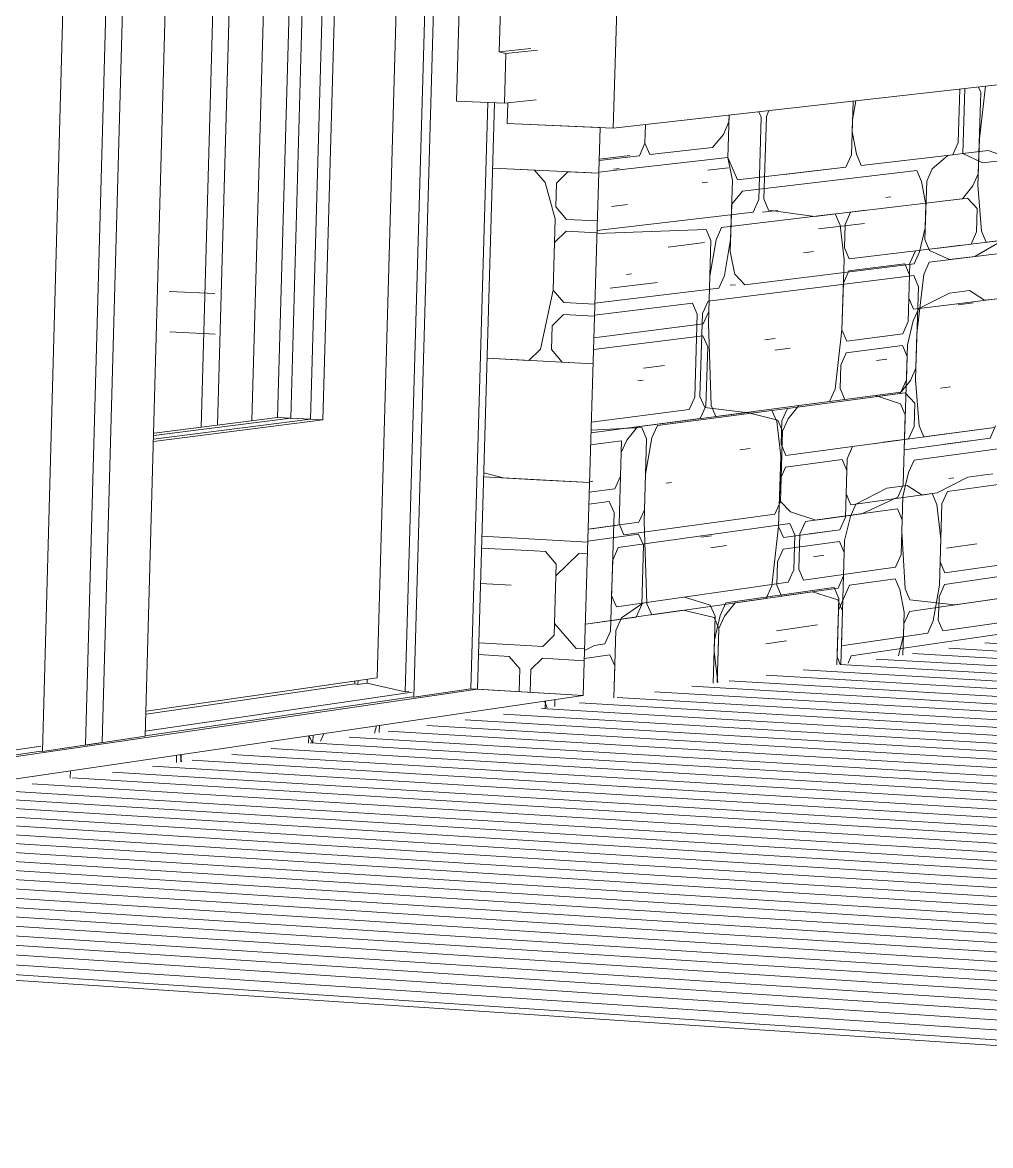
# Model space of a CAD drawing. Header units: inches. Extents: x 205 to 211, y -138 to -29.
# Drawn here: x 207.40942 to 207.45137, y -137.67286 to -137.62421 of the extents above; entities that cross this region are included whole.
import ezdxf

# ---------------------------------------------------------------- set-up
doc = ezdxf.new("R2010")
doc.units = ezdxf.units.IN
doc.header["$MEASUREMENT"] = 0
for name, color, linetype, lineweight in [('A-DOOR', 31, 'Continuous', 13), ('A-DOOR-FRAM', 31, 'Continuous', 9), ('A-DOOR-GLAZ', 31, 'Continuous', 9), ('A-FLOR', 192, 'Continuous', 13), ('A-FLOR-PATT', 8, 'Continuous', 13), ('A-GLAZ', 151, 'Continuous', 13), ('A-PART', 2, 'Continuous', 9), ('A-WALL-PATT', 111, 'Continuous', 13), ('I-WALL', 2, 'Continuous', 13), ('L-SITE-WALL', 31, 'Continuous', 13), ('Q-CASE', 31, 'Continuous', 9)]:
    doc.layers.add(name, color=color, linetype=linetype, lineweight=lineweight)

# ---------------------------------------------------------------- blocks, each defined once
blk = doc.blocks.new('FP_50-Looking SouthWest')
at = {"layer": 'A-FLOR-PATT', "lineweight": 9}
for p, q in [((-71.750052, -137.651092), (-71.737065, -137.65183)), ((-71.75318, -137.651554), (-71.737113, -137.652474)), ((-71.751613, -137.651323), (-71.737089, -137.652151)), ((-71.756338, -137.652021), (-71.679748, -137.65643)), ((-71.754755, -137.651787), (-71.679649, -137.656097)), ((-71.759524, -137.652493), (-71.679949, -137.657103)), ((-71.757927, -137.652257), (-71.679848, -137.656766)), ((-71.76274, -137.652969), (-71.680152, -137.657784)), ((-71.761128, -137.65273), (-71.68005, -137.657443)), ((-71.765986, -137.653449), (-71.680358, -137.658475)), ((-71.764359, -137.653208), (-71.680255, -137.658128)), ((-71.769263, -137.653933), (-71.680566, -137.659174)), ((-71.767621, -137.65369), (-71.680462, -137.658823)), ((-71.77257, -137.654423), (-71.680778, -137.659882)), ((-71.770913, -137.654177), (-71.680672, -137.659526)), ((-71.77591, -137.654917), (-71.680992, -137.660599)), ((-71.774236, -137.654669), (-71.680884, -137.660239)), ((-71.77928, -137.655415), (-71.681209, -137.661326)), ((-71.777591, -137.655165), (-71.6811, -137.660961)), ((-71.782684, -137.655919), (-71.681428, -137.662062)), ((-71.780978, -137.655666), (-71.681318, -137.661693)), ((-71.786119, -137.656427), (-71.681651, -137.662809)), ((-71.784397, -137.656172), (-71.681539, -137.662434)), ((-71.789589, -137.65694), (-71.681877, -137.663565)), ((-71.78785, -137.656683), (-71.681763, -137.663186)), ((-71.793092, -137.657458), (-71.682105, -137.664332)), ((-71.791336, -137.657198), (-71.681991, -137.663947)), ((-71.794856, -137.657719), (-71.682221, -137.664719)), ((-71.79841, -137.658245), (-71.682454, -137.665501)), ((-71.796629, -137.657981), (-71.682337, -137.665109)), ((-71.802, -137.658776), (-71.682691, -137.666294)), ((-71.8002, -137.65851), (-71.682572, -137.665896)), ((-71.805624, -137.659312), (-71.682931, -137.667099)), ((-71.803808, -137.659043), (-71.68281, -137.666695)), ((-71.809285, -137.659854), (-71.683174, -137.667914)), ((-71.80745, -137.659582), (-71.683052, -137.667505)), ((-71.81113, -137.660126), (-71.683297, -137.668326)), ((-71.814845, -137.660676), (-71.683545, -137.669159)), ((-71.812983, -137.6604), (-71.683421, -137.668741)), ((-71.818599, -137.661231), (-71.683797, -137.670003)), ((-71.816717, -137.660953), (-71.683671, -137.669579)), ((-71.82239, -137.661792), (-71.684053, -137.67086)), ((-71.82049, -137.661511), (-71.683925, -137.67043)), ((-71.8243, -137.662075), (-71.684182, -137.671293)), ((-71.82815, -137.662644), (-71.684443, -137.672168)), ((-71.82622, -137.662359), (-71.684312, -137.671729)), ((-71.830391, -137.662911), (-71.684575, -137.67261))]:
    blk.add_line(p, q, dxfattribs=at)
blk = doc.blocks.new('FP_56-Looking SouthWest')
at = {"layer": 'A-WALL-PATT', "lineweight": 9}
for p, q in [((-71.751207, -137.629412), (-71.751135, -137.6271)), ((-71.750916, -137.627075), (-71.751003, -137.629891)), ((-71.755762, -137.627621), (-71.755833, -137.629948)), ((-71.755645, -137.627607), (-71.755787, -137.628424)), ((-71.761128, -137.628224), (-71.761183, -137.630058)), ((-71.761128, -137.628224), (-71.761137, -137.628521)), ((-71.764752, -137.628632), (-71.764776, -137.629445)), ((-71.761378, -137.629059), (-71.761137, -137.628521)), ((-71.755787, -137.628424), (-71.755802, -137.628932)), ((-71.761378, -137.629059), (-71.761844, -137.629623)), ((-71.755802, -137.628932), (-71.755612, -137.629922)), ((-71.764776, -137.629445), (-71.765019, -137.629986)), ((-71.764776, -137.629445), (-71.764564, -137.629934)), ((-71.761844, -137.629623), (-71.764564, -137.629934)), ((-71.751441, -137.629942), (-71.751207, -137.629412)), ((-71.766781, -137.630703), (-71.761183, -137.630058)), ((-71.765019, -137.629986), (-71.766766, -137.630186)), ((-71.761183, -137.630058), (-71.760764, -137.63103)), ((-71.761183, -137.630058), (-71.760989, -137.631056)), ((-71.755833, -137.629948), (-71.756071, -137.630482)), ((-71.755612, -137.629922), (-71.755406, -137.630405)), ((-71.755406, -137.630405), (-71.751441, -137.629942)), ((-71.75166, -137.629968), (-71.752334, -137.63055)), ((-71.751003, -137.629891), (-71.75166, -137.629968)), ((-71.75166, -137.629968), (-71.751441, -137.629942)), ((-71.751003, -137.629891), (-71.749912, -137.629764)), ((-71.750145, -137.630293), (-71.751003, -137.629891)), ((-71.749274, -137.630191), (-71.750145, -137.630293)), ((-71.749912, -137.629764), (-71.748839, -137.63014)), ((-71.760764, -137.63103), (-71.756071, -137.630482)), ((-71.760554, -137.631515), (-71.752993, -137.630627)), ((-71.756071, -137.630482), (-71.758745, -137.630794)), ((-71.752993, -137.630627), (-71.752789, -137.631107)), ((-71.752569, -137.631081), (-71.752334, -137.63055)), ((-71.760989, -137.631056), (-71.761066, -137.633614)), ((-71.752789, -137.631107), (-71.7526, -137.632092)), ((-71.752569, -137.631081), (-71.752647, -137.633609)), ((-71.760554, -137.631515), (-71.761019, -137.632079)), ((-71.766221, -137.63218), (-71.765536, -137.6321)), ((-71.761019, -137.632079), (-71.761081, -137.634126)), ((-71.754346, -137.631796), (-71.754126, -137.63177)), ((-71.7526, -137.632092), (-71.752631, -137.633103)), ((-71.759687, -137.632431), (-71.759015, -137.632351)), ((-71.75726, -137.633157), (-71.755262, -137.632916)), ((-71.752631, -137.633103), (-71.752882, -137.634141)), ((-71.761066, -137.633614), (-71.761337, -137.635177)), ((-71.752647, -137.633609), (-71.752443, -137.634087)), ((-71.763778, -137.633941), (-71.762193, -137.63375)), ((-71.752443, -137.634087), (-71.751582, -137.634484)), ((-71.750489, -137.634349), (-71.749384, -137.633712)), ((-71.761081, -137.634126), (-71.760887, -137.635122)), ((-71.752882, -137.634141), (-71.753118, -137.634673)), ((-71.752694, -137.635124), (-71.752459, -137.634592)), ((-71.7494, -137.634215), (-71.752459, -137.634592)), ((-71.751582, -137.634484), (-71.750489, -137.634349)), ((-71.760453, -137.635577), (-71.753118, -137.634673)), ((-71.762044, -137.636284), (-71.753133, -137.635179)), ((-71.761337, -137.635177), (-71.761578, -137.635716)), ((-71.760887, -137.635121), (-71.760453, -137.635577)), ((-71.753133, -137.635179), (-71.752929, -137.635657)), ((-71.752694, -137.635124), (-71.752991, -137.637678)), ((-71.766949, -137.636378), (-71.761578, -137.635716)), ((-71.752929, -137.635657), (-71.753038, -137.639193)), ((-71.766964, -137.636894), (-71.762722, -137.636368)), ((-71.762722, -137.636368), (-71.762511, -137.636852)), ((-71.762044, -137.636284), (-71.762285, -137.636824)), ((-71.751207, -137.636446), (-71.750552, -137.636363)), ((-71.762511, -137.636852), (-71.762619, -137.640437)), ((-71.762285, -137.636824), (-71.762393, -137.640408)), ((-71.752991, -137.637678), (-71.753054, -137.639698)), ((-71.764839, -137.63919), (-71.763931, -137.639074)), ((-71.753038, -137.639193), (-71.753274, -137.639726)), ((-71.765082, -137.639733), (-71.764855, -137.639704)), ((-71.753729, -137.640289), (-71.753274, -137.639726)), ((-71.753054, -137.639698), (-71.752897, -137.641687)), ((-71.762619, -137.640437), (-71.76286, -137.640978)), ((-71.762393, -137.640408), (-71.762182, -137.64089)), ((-71.758607, -137.64093), (-71.753509, -137.64026)), ((-71.754611, -137.640405), (-71.753729, -137.640289)), ((-71.753509, -137.64026), (-71.753085, -137.640707)), ((-71.751973, -137.640058), (-71.751535, -137.640001)), ((-71.762182, -137.64089), (-71.760173, -137.641136)), ((-71.760173, -137.641136), (-71.757937, -137.640842)), ((-71.753085, -137.640707), (-71.753116, -137.641717)), ((-71.767101, -137.641532), (-71.76286, -137.640978)), ((-71.759277, -137.641018), (-71.764234, -137.641669)), ((-71.759277, -137.641018), (-71.759069, -137.641498)), ((-71.758845, -137.641468), (-71.758607, -137.64093)), ((-71.764916, -137.641758), (-71.767111, -137.64187)), ((-71.764916, -137.641758), (-71.764704, -137.642242)), ((-71.764477, -137.642212), (-71.764234, -137.641669)), ((-71.758892, -137.642995), (-71.759069, -137.641498)), ((-71.758876, -137.642486), (-71.758845, -137.641468)), ((-71.749635, -137.641752), (-71.755778, -137.642577)), ((-71.753116, -137.641717), (-71.753351, -137.642251)), ((-71.752897, -137.641687), (-71.752693, -137.642163)), ((-71.752693, -137.642163), (-71.749635, -137.641752)), ((-71.751379, -137.641986), (-71.750724, -137.641898)), ((-71.764795, -137.645321), (-71.764704, -137.642242)), ((-71.764477, -137.642212), (-71.76475, -137.643782)), ((-71.753351, -137.642251), (-71.754894, -137.642458)), ((-71.754452, -137.642399), (-71.753791, -137.64231)), ((-71.760668, -137.642725), (-71.760219, -137.642665)), ((-71.758876, -137.642486), (-71.758668, -137.642965)), ((-71.758668, -137.642965), (-71.755778, -137.642577)), ((-71.755778, -137.642577), (-71.756015, -137.643113)), ((-71.758984, -137.646047), (-71.758892, -137.642995)), ((-71.756237, -137.643143), (-71.758684, -137.643474)), ((-71.756237, -137.643143), (-71.756031, -137.64362)), ((-71.756015, -137.643113), (-71.756046, -137.644127)), ((-71.751675, -137.644533), (-71.743039, -137.643341)), ((-71.76475, -137.643782), (-71.764811, -137.645834)), ((-71.758923, -137.644013), (-71.758684, -137.643474)), ((-71.756093, -137.645646), (-71.756031, -137.64362)), ((-71.756046, -137.644127), (-71.756031, -137.64362)), ((-71.749697, -137.64376), (-71.750786, -137.643909)), ((-71.767177, -137.644108), (-71.767029, -137.644088)), ((-71.763857, -137.644172), (-71.763631, -137.644142)), ((-71.758923, -137.644013), (-71.758984, -137.646047)), ((-71.756046, -137.644127), (-71.756062, -137.644633)), ((-71.754294, -137.644391), (-71.753414, -137.64427)), ((-71.753414, -137.64427), (-71.752771, -137.644684)), ((-71.750786, -137.643909), (-71.752113, -137.644593)), ((-71.756062, -137.644633), (-71.755856, -137.645109)), ((-71.755634, -137.645079), (-71.754294, -137.644391)), ((-71.752113, -137.644593), (-71.75431, -137.644896)), ((-71.752771, -137.644684), (-71.752332, -137.644623)), ((-71.752332, -137.644623), (-71.752129, -137.645097)), ((-71.75191, -137.645066), (-71.751675, -137.644533)), ((-71.755871, -137.645616), (-71.755634, -137.645079)), ((-71.755856, -137.645109), (-71.75431, -137.644896)), ((-71.752129, -137.645097), (-71.751957, -137.646576)), ((-71.75191, -137.645066), (-71.751988, -137.647583)), ((-71.764795, -137.645321), (-71.765038, -137.645865)), ((-71.75633, -137.646184), (-71.756093, -137.645646)), ((-71.755871, -137.645616), (-71.756124, -137.646659)), ((-71.767238, -137.646167), (-71.765038, -137.645865)), ((-71.76709, -137.646147), (-71.765948, -137.64599)), ((-71.764811, -137.645834), (-71.76469, -137.649391)), ((-71.759285, -137.648621), (-71.758984, -137.646047)), ((-71.758984, -137.646047), (-71.758776, -137.646525)), ((-71.758776, -137.646525), (-71.75633, -137.646184)), ((-71.757662, -137.646369), (-71.756551, -137.646215)), ((-71.767254, -137.646682), (-71.765053, -137.646378)), ((-71.765053, -137.646378), (-71.764841, -137.64686)), ((-71.762351, -137.646514), (-71.7619, -137.646452)), ((-71.758792, -137.647033), (-71.756345, -137.64669)), ((-71.756345, -137.64669), (-71.756139, -137.647166)), ((-71.756124, -137.646659), (-71.756263, -137.651215)), ((-71.751957, -137.646576), (-71.752019, -137.648589)), ((-71.764917, -137.649423), (-71.764841, -137.64686)), ((-71.761916, -137.646963), (-71.761241, -137.646868)), ((-71.759031, -137.647573), (-71.758792, -137.647033)), ((-71.75617, -137.648178), (-71.756139, -137.647166)), ((-71.751785, -137.648054), (-71.74315, -137.646819)), ((-71.759031, -137.647573), (-71.759061, -137.64859)), ((-71.757471, -137.647353), (-71.757026, -137.64729)), ((-71.751988, -137.647583), (-71.751785, -137.648054)), ((-71.75617, -137.648178), (-71.756407, -137.648716)), ((-71.7518, -137.648557), (-71.746378, -137.647778)), ((-71.759285, -137.648621), (-71.759524, -137.649162)), ((-71.759061, -137.64859), (-71.758854, -137.649066)), ((-71.752019, -137.648589), (-71.752285, -137.65013)), ((-71.752035, -137.649092), (-71.7518, -137.648557)), ((-71.764479, -137.649871), (-71.759524, -137.649162)), ((-71.760868, -137.649354), (-71.757517, -137.648875)), ((-71.758854, -137.649066), (-71.756407, -137.648716)), ((-71.757517, -137.648875), (-71.756423, -137.649222)), ((-71.75205, -137.649595), (-71.752035, -137.649092)), ((-71.76736, -137.650283), (-71.76312, -137.649677)), ((-71.764917, -137.649423), (-71.76516, -137.649968)), ((-71.76469, -137.649391), (-71.764479, -137.649871)), ((-71.76312, -137.649677), (-71.761783, -137.649993)), ((-71.761333, -137.649929), (-71.760868, -137.649354)), ((-71.756423, -137.649222), (-71.756217, -137.649697)), ((-71.75205, -137.649595), (-71.752066, -137.650098)), ((-71.76736, -137.650283), (-71.76516, -137.649968)), ((-71.761783, -137.649993), (-71.761573, -137.650471)), ((-71.761333, -137.649928), (-71.761573, -137.650471)), ((-71.756232, -137.650203), (-71.756217, -137.649697)), ((-71.752519, -137.650665), (-71.752285, -137.65013)), ((-71.752066, -137.650098), (-71.751863, -137.650569)), ((-71.751863, -137.650569), (-71.746656, -137.649805)), ((-71.761573, -137.650471), (-71.761643, -137.652806)), ((-71.761573, -137.650471), (-71.761588, -137.650981)), ((-71.756232, -137.650203), (-71.756287, -137.652014)), ((-71.746887, -137.650335), (-71.755836, -137.651655)), ((-71.761643, -137.652806), (-71.761588, -137.650981)), ((-71.756263, -137.651215), (-71.752519, -137.650665)), ((-71.754496, -137.650955), (-71.753396, -137.650794)), ((-71.755836, -137.651655), (-71.755973, -137.651968)), ((-71.768677, -137.653541), (-71.768686, -137.653848)), ((-71.769136, -137.653617), (-71.769012, -137.653896)), ((-71.778686, -137.655026), (-71.778832, -137.655349)), ((-71.779159, -137.655087), (-71.779168, -137.655398)), ((-71.784879, -137.65593), (-71.784887, -137.656245)), ((-71.784887, -137.656245), (-71.784879, -137.65593))]:
    blk.add_line(p, q, dxfattribs=at)
blk = doc.blocks.new('FP_83-Looking SouthWest')
at = {"layer": 'A-PART'}
for p, q in [((-71.750225, -137.627233), (-71.750335, -137.630761)), ((-71.75032, -137.627008), (-71.750225, -137.627233)), ((-71.750023, -137.626975), (-71.750288, -137.629249)), ((-71.75984, -137.628079), (-71.759742, -137.628307)), ((-71.759406, -137.628031), (-71.759518, -137.628282)), ((-71.759742, -137.628307), (-71.75985, -137.631884)), ((-71.759518, -137.628282), (-71.759626, -137.631858)), ((-71.750288, -137.629249), (-71.750351, -137.631265)), ((-71.766764, -137.630129), (-71.765429, -137.629976)), ((-71.766129, -137.63057), (-71.765901, -137.630544)), ((-71.762055, -137.630612), (-71.761153, -137.630508)), ((-71.762296, -137.631151), (-71.762071, -137.631125)), ((-71.750335, -137.630761), (-71.750569, -137.631291)), ((-71.751022, -137.631847), (-71.750569, -137.631291)), ((-71.750351, -137.631265), (-71.750195, -137.633254)), ((-71.75985, -137.631884), (-71.76009, -137.632422)), ((-71.759626, -137.631858), (-71.759417, -137.632342)), ((-71.755866, -137.632426), (-71.750803, -137.631821)), ((-71.751897, -137.631952), (-71.751022, -137.631847)), ((-71.750803, -137.631821), (-71.750382, -137.632273)), ((-71.766856, -137.633225), (-71.76009, -137.632422)), ((-71.756532, -137.632506), (-71.761455, -137.633094)), ((-71.759417, -137.632342), (-71.757422, -137.632612)), ((-71.757422, -137.632612), (-71.755201, -137.632347)), ((-71.756532, -137.632506), (-71.756325, -137.632988)), ((-71.756103, -137.632961), (-71.755866, -137.632426)), ((-71.750382, -137.632273), (-71.750413, -137.63328)), ((-71.761696, -137.633633), (-71.761455, -137.633094)), ((-71.75615, -137.634485), (-71.756325, -137.632988)), ((-71.756134, -137.633977), (-71.756103, -137.632961)), ((-71.762132, -137.633175), (-71.76686, -137.633357)), ((-71.762132, -137.633175), (-71.761922, -137.63366)), ((-71.746956, -137.633359), (-71.753058, -137.634106)), ((-71.750413, -137.63328), (-71.750647, -137.633811)), ((-71.750195, -137.633254), (-71.749993, -137.633731)), ((-71.749993, -137.633731), (-71.746956, -137.633359)), ((-71.762014, -137.636733), (-71.761922, -137.63366)), ((-71.761696, -137.633633), (-71.761968, -137.635197)), ((-71.756134, -137.633977), (-71.755928, -137.634457)), ((-71.755928, -137.634457), (-71.753058, -137.634106)), ((-71.753058, -137.634106), (-71.753293, -137.634639)), ((-71.750647, -137.633811), (-71.752179, -137.633998)), ((-71.751741, -137.633945), (-71.751084, -137.633864)), ((-71.757914, -137.634193), (-71.757468, -137.634139)), ((-71.756243, -137.637531), (-71.75615, -137.634485)), ((-71.756181, -137.6355), (-71.755944, -137.634965)), ((-71.753513, -137.634666), (-71.755944, -137.634965)), ((-71.753513, -137.634666), (-71.753309, -137.635144)), ((-71.753293, -137.634639), (-71.753324, -137.63565)), ((-71.766282, -137.635725), (-71.764232, -137.635474)), ((-71.765582, -137.635127), (-71.765354, -137.635099)), ((-71.761968, -137.635197), (-71.762029, -137.637245)), ((-71.761082, -137.635598), (-71.760857, -137.63557)), ((-71.756181, -137.6355), (-71.756243, -137.637531)), ((-71.753371, -137.637166), (-71.753309, -137.635144)), ((-71.753324, -137.63565), (-71.753309, -137.635144)), ((-71.753324, -137.63565), (-71.75334, -137.636155)), ((-71.752916, -137.636605), (-71.751584, -137.635935)), ((-71.751584, -137.635935), (-71.75071, -137.635826)), ((-71.75071, -137.635826), (-71.750071, -137.636247)), ((-71.75334, -137.636155), (-71.753136, -137.636633)), ((-71.753136, -137.636633), (-71.7516, -137.63644)), ((-71.749418, -137.636164), (-71.7516, -137.63644)), ((-71.750071, -137.636247), (-71.749636, -137.636192)), ((-71.762014, -137.636733), (-71.762255, -137.637273)), ((-71.753151, -137.637138), (-71.752916, -137.636605)), ((-71.766993, -137.637867), (-71.762255, -137.637273)), ((-71.764293, -137.637529), (-71.763159, -137.637387)), ((-71.762029, -137.637245), (-71.761911, -137.640798)), ((-71.753607, -137.6377), (-71.753371, -137.637166)), ((-71.753151, -137.637138), (-71.753402, -137.638177)), ((-71.767008, -137.638383), (-71.76227, -137.637785)), ((-71.76227, -137.637785), (-71.76206, -137.638269)), ((-71.759587, -137.637955), (-71.759139, -137.637898)), ((-71.756542, -137.640097), (-71.756243, -137.637531)), ((-71.756243, -137.637531), (-71.756037, -137.63801)), ((-71.756037, -137.63801), (-71.753607, -137.6377)), ((-71.75493, -137.637869), (-71.753827, -137.637728)), ((-71.762137, -137.640827), (-71.76206, -137.638269)), ((-71.759155, -137.638408), (-71.758484, -137.638322)), ((-71.756052, -137.638517), (-71.753622, -137.638205)), ((-71.753622, -137.638205), (-71.753418, -137.638683)), ((-71.753402, -137.638177), (-71.753542, -137.642723)), ((-71.75629, -137.639053), (-71.756052, -137.638517)), ((-71.75474, -137.638853), (-71.754299, -137.638796)), ((-71.753449, -137.639693), (-71.753418, -137.638683)), ((-71.75629, -137.639053), (-71.756321, -137.640068)), ((-71.753449, -137.639693), (-71.753685, -137.640227)), ((-71.758115, -137.640809), (-71.754787, -137.640372)), ((-71.756542, -137.640097), (-71.75678, -137.640633)), ((-71.756321, -137.640068), (-71.756114, -137.640546)), ((-71.756114, -137.640546), (-71.753685, -137.640227)), ((-71.754787, -137.640372), (-71.7537, -137.640732)), ((-71.762137, -137.640827), (-71.762378, -137.641368)), ((-71.761911, -137.640798), (-71.761701, -137.641279)), ((-71.761701, -137.641279), (-71.75678, -137.640633)), ((-71.758577, -137.641376), (-71.758115, -137.640809)), ((-71.7537, -137.640732), (-71.753496, -137.641208)), ((-71.767115, -137.64199), (-71.762378, -137.641368)), ((-71.765097, -137.641725), (-71.760352, -137.641102)), ((-71.760352, -137.641102), (-71.759024, -137.641435)), ((-71.758577, -137.641376), (-71.758816, -137.641915)), ((-71.753511, -137.641713), (-71.753496, -137.641208)), ((-71.765568, -137.642299), (-71.765097, -137.641725)), ((-71.759024, -137.641435), (-71.758816, -137.641915)), ((-71.753511, -137.641713), (-71.753589, -137.644238)), ((-71.749824, -137.642222), (-71.749591, -137.64169)), ((-71.76713, -137.642505), (-71.765796, -137.642329)), ((-71.765796, -137.642329), (-71.765826, -137.643357)), ((-71.765811, -137.642843), (-71.765568, -137.642299)), ((-71.758816, -137.641915), (-71.758908, -137.644967)), ((-71.758816, -137.641915), (-71.758831, -137.642423)), ((-71.753542, -137.642723), (-71.749824, -137.642222)), ((-71.74423, -137.641963), (-71.753118, -137.643169)), ((-71.751787, -137.642486), (-71.750695, -137.642339)), ((-71.765826, -137.643357), (-71.765811, -137.642843)), ((-71.758908, -137.644967), (-71.758831, -137.642423)), ((-71.765826, -137.643357), (-71.765902, -137.645927)), ((-71.765841, -137.643871), (-71.765826, -137.643357)), ((-71.753118, -137.643169), (-71.753354, -137.643703)), ((-71.753354, -137.643703), (-71.753605, -137.644743)), ((-71.765841, -137.643871), (-71.766085, -137.644416)), ((-71.753589, -137.644238), (-71.753825, -137.644773)), ((-71.751615, -137.643967), (-71.751397, -137.643937)), ((-71.767191, -137.644565), (-71.766085, -137.644416)), ((-71.755384, -137.645492), (-71.753825, -137.644773)), ((-71.753605, -137.644743), (-71.753651, -137.646257)), ((-71.766328, -137.644961), (-71.767206, -137.64508)), ((-71.766328, -137.644961), (-71.766115, -137.645444)), ((-71.759147, -137.645507), (-71.758908, -137.644967)), ((-71.758908, -137.644967), (-71.758477, -137.645414)), ((-71.75384, -137.645278), (-71.756713, -137.645676)), ((-71.75384, -137.645278), (-71.753636, -137.645752)), ((-71.766115, -137.645444), (-71.766267, -137.650581)), ((-71.76569, -137.646409), (-71.759147, -137.645507)), ((-71.758477, -137.645414), (-71.757379, -137.645768)), ((-71.757824, -137.64583), (-71.756713, -137.645676)), ((-71.757379, -137.645768), (-71.755384, -137.645492)), ((-71.753682, -137.647266), (-71.753636, -137.645752)), ((-71.765933, -137.646954), (-71.758493, -137.645923)), ((-71.765902, -137.645927), (-71.76569, -137.646409)), ((-71.758493, -137.645923), (-71.758285, -137.6464)), ((-71.758062, -137.646369), (-71.757824, -137.64583)), ((-71.753651, -137.646257), (-71.753509, -137.648747)), ((-71.758285, -137.6464), (-71.758331, -137.647924)), ((-71.758062, -137.646369), (-71.758109, -137.647892)), ((-71.765933, -137.646954), (-71.766176, -137.647499)), ((-71.751709, -137.646986), (-71.7504, -137.646801)), ((-71.766176, -137.647499), (-71.766222, -137.64904)), ((-71.753682, -137.647266), (-71.753918, -137.647801)), ((-71.75857, -137.648463), (-71.758331, -137.647924)), ((-71.758109, -137.647892), (-71.757901, -137.648368)), ((-71.757901, -137.648368), (-71.75679, -137.64821)), ((-71.75679, -137.64821), (-71.753918, -137.647801)), ((-71.75857, -137.648463), (-71.766009, -137.649522)), ((-71.756584, -137.648685), (-71.756806, -137.648717)), ((-71.756584, -137.648685), (-71.756378, -137.64916)), ((-71.756393, -137.649666), (-71.755919, -137.64859)), ((-71.753933, -137.648306), (-71.755919, -137.64859)), ((-71.753933, -137.648306), (-71.753729, -137.648779)), ((-71.75135, -137.649437), (-71.746151, -137.648682)), ((-71.766222, -137.64904), (-71.766009, -137.649522)), ((-71.763059, -137.649102), (-71.761947, -137.649452)), ((-71.761272, -137.649355), (-71.756806, -137.648717)), ((-71.756378, -137.64916), (-71.756466, -137.65204)), ((-71.75354, -137.649755), (-71.753729, -137.648779)), ((-71.753509, -137.648747), (-71.753305, -137.64922)), ((-71.753321, -137.649724), (-71.747227, -137.648839)), ((-71.765796, -137.650002), (-71.764872, -137.64936)), ((-71.761947, -137.649452), (-71.761737, -137.64993)), ((-71.761512, -137.649898), (-71.761272, -137.649355)), ((-71.756455, -137.65169), (-71.756393, -137.649666)), ((-71.753305, -137.64922), (-71.75135, -137.649437)), ((-71.75135, -137.649437), (-71.749825, -137.649216)), ((-71.766039, -137.650548), (-71.765796, -137.650002)), ((-71.761824, -137.652833), (-71.761737, -137.64993)), ((-71.761512, -137.649898), (-71.761768, -137.65095)), ((-71.753571, -137.650763), (-71.75354, -137.649755)), ((-71.753556, -137.650259), (-71.753321, -137.649724)), ((-71.766511, -137.651128), (-71.766267, -137.650581)), ((-71.766039, -137.650548), (-71.766126, -137.653469)), ((-71.759078, -137.65056), (-71.757296, -137.650301)), ((-71.753598, -137.651616), (-71.753556, -137.650259)), ((-71.766967, -137.651194), (-71.766511, -137.651128)), ((-71.761768, -137.65095), (-71.761783, -137.65146)), ((-71.75954, -137.651133), (-71.758647, -137.651003)), ((-71.753784, -137.651644), (-71.753571, -137.650763)), ((-71.767404, -137.651769), (-71.766298, -137.651608)), ((-71.767393, -137.651412), (-71.766967, -137.651194)), ((-71.766298, -137.651608), (-71.766085, -137.652088)), ((-71.761783, -137.65146), (-71.761623, -137.652803)), ((-71.766085, -137.652088), (-71.766126, -137.653469)), ((-71.756313, -137.652018), (-71.756455, -137.65169)), ((-71.7691, -137.653909), (-71.769091, -137.653602)), ((-71.776495, -137.655003), (-71.776416, -137.654682)), ((-71.776296, -137.654974), (-71.776287, -137.654663)), ((-71.779349, -137.655115), (-71.779358, -137.655427)), ((-71.779194, -137.655402), (-71.779327, -137.655111)), ((-71.785081, -137.656273), (-71.785072, -137.655959)), ((-71.784904, -137.655934), (-71.784865, -137.656241)), ((-71.789669, -137.656637), (-71.789677, -137.656953)), ((-71.789669, -137.656637), (-71.789677, -137.656953))]:
    blk.add_line(p, q, dxfattribs=at)
blk = doc.blocks.new('FP_84-Looking SouthWest')
at = {"layer": 'A-PART'}
for p, q in [((-71.769563, -137.630611), (-71.771376, -137.630528)), ((-71.771376, -137.630528), (-71.766783, -137.630739)), ((-71.769563, -137.630611), (-71.769097, -137.631149)), ((-71.768616, -137.631171), (-71.768119, -137.630678)), ((-71.768119, -137.630678), (-71.766783, -137.630739)), ((-71.768662, -137.632718), (-71.769097, -137.631149)), ((-71.768646, -137.632202), (-71.768616, -137.631171)), ((-71.768646, -137.632202), (-71.76818, -137.632741)), ((-71.768752, -137.63581), (-71.768662, -137.632718)), ((-71.76818, -137.632741), (-71.766844, -137.632803)), ((-71.768692, -137.633749), (-71.768195, -137.633256)), ((-71.766859, -137.633319), (-71.768195, -137.633256)), ((-71.768692, -137.633749), (-71.768752, -137.63581)), ((-71.769309, -137.638361), (-71.768752, -137.63581)), ((-71.768752, -137.63581), (-71.768286, -137.636349)), ((-71.768286, -137.636349), (-71.76695, -137.636414)), ((-71.768798, -137.637355), (-71.768301, -137.636864)), ((-71.768301, -137.636864), (-71.766965, -137.63693)), ((-71.768798, -137.637355), (-71.768828, -137.638385)), ((-71.769309, -137.638361), (-71.769804, -137.638852)), ((-71.768828, -137.638385), (-71.768362, -137.638925)), ((-71.771615, -137.63876), (-71.767026, -137.638992)), ((-71.771615, -137.63876), (-71.769804, -137.638852)), ((-71.768362, -137.638925), (-71.767026, -137.638992)), ((-71.77176, -137.643717), (-71.770915, -137.643944)), ((-71.771765, -137.643899), (-71.769475, -137.644021)), ((-71.770915, -137.643944), (-71.767179, -137.644144)), ((-71.767179, -137.644144), (-71.769475, -137.644021)), ((-71.77184, -137.646466), (-71.76955, -137.646592)), ((-71.76955, -137.646592), (-71.767255, -137.646718)), ((-71.771855, -137.646979), (-71.769565, -137.647106)), ((-71.769085, -137.647132), (-71.769565, -137.647106)), ((-71.769085, -137.647132), (-71.768619, -137.647673)), ((-71.768635, -137.648187), (-71.767642, -137.647212)), ((-71.76727, -137.647233), (-71.767642, -137.647212)), ((-71.768619, -137.647673), (-71.76871, -137.650757)), ((-71.768695, -137.650243), (-71.768635, -137.648187)), ((-71.771899, -137.648519), (-71.77057, -137.648594)), ((-71.76823, -137.650785), (-71.768695, -137.650243)), ((-71.771974, -137.651084), (-71.769686, -137.651216)), ((-71.76871, -137.650757), (-71.769206, -137.651244)), ((-71.76823, -137.650785), (-71.767764, -137.651326)), ((-71.771989, -137.651597), (-71.77066, -137.651674)), ((-71.769206, -137.651244), (-71.769686, -137.651216)), ((-71.767764, -137.651326), (-71.767391, -137.651348)), ((-71.770196, -137.652215), (-71.77066, -137.651674)), ((-71.769221, -137.651757), (-71.769716, -137.652243)), ((-71.769221, -137.651757), (-71.767407, -137.651862)), ((-71.770224, -137.653197), (-71.770196, -137.652215)), ((-71.769716, -137.652243), (-71.769745, -137.653225))]:
    blk.add_line(p, q, dxfattribs=at)

msp = doc.modelspace()

# ---------------------------------------------------------------- linework, layer by layer
at = {"layer": 'A-DOOR', "lineweight": 9}
for p, q in [((207.425232, -137.543314), (207.422441, -137.641423)), ((207.427922, -137.543294), (207.424784, -137.652602)), ((207.420472, -137.64132), (207.420995, -137.622794)), ((207.422429, -137.622649), (207.421897, -137.641395)), ((207.421897, -137.641395), (207.422429, -137.622649)), ((207.421897, -137.641395), (207.415104, -137.642265)), ((207.421897, -137.641395), (207.415104, -137.642265)), ((207.420472, -137.64132), (207.415122, -137.642004)), ((207.421897, -137.641395), (207.420472, -137.64132)), ((207.422441, -137.641423), (207.421897, -137.641395)), ((207.422441, -137.641423), (207.415097, -137.642365)), ((207.424784, -137.652602), (207.414773, -137.654049))]:
    msp.add_line(p, q, dxfattribs=at)
at = {"layer": 'A-DOOR-FRAM'}
for p, q in [((207.413357, -137.543409), (207.410285, -137.655786)), ((207.415242, -137.543395), (207.412157, -137.655513)), ((207.412874, -137.655408), (207.415964, -137.543389)), ((207.414733, -137.655136), (207.417835, -137.543375)), ((207.429163, -137.543288), (207.425996, -137.653214)), ((207.429554, -137.543286), (207.426376, -137.653436)), ((207.419362, -137.641461), (207.419884, -137.622904)), ((207.417161, -137.641742), (207.417682, -137.623126)), ((207.417874, -137.641651), (207.418395, -137.623054)), ((207.418395, -137.623054), (207.417874, -137.641651)), ((207.428852, -137.653074), (207.42959, -137.627679)), ((207.423817, -137.652863), (207.414775, -137.654171)), ((207.423817, -137.652863), (207.42382, -137.652742)), ((207.423954, -137.652894), (207.423817, -137.652863)), ((207.423959, -137.652722), (207.423954, -137.652894)), ((207.424352, -137.652836), (207.423954, -137.652894)), ((207.424352, -137.652836), (207.424357, -137.652664)), ((207.425996, -137.653214), (207.424352, -137.652836)), ((207.426376, -137.653436), (207.428852, -137.653074)), ((207.426305, -137.653432), (207.414734, -137.655121)), ((207.426311, -137.653222), (207.414735, -137.654909)), ((207.426168, -137.653189), (207.425996, -137.653214)), ((207.426376, -137.653436), (207.426305, -137.653432)), ((207.412874, -137.655408), (207.410285, -137.655786)), ((207.412157, -137.655513), (207.414733, -137.655136)), ((207.410213, -137.655782), (207.393437, -137.658232)), ((207.410219, -137.655567), (207.393442, -137.658012)), ((207.410285, -137.655786), (207.410213, -137.655782))]:
    msp.add_line(p, q, dxfattribs=at)
at = {"layer": 'A-DOOR-GLAZ'}
for p, q in [((207.421044, -137.64135), (207.421571, -137.622736)), ((207.422429, -137.622649), (207.421897, -137.641395)), ((207.415104, -137.642265), (207.421897, -137.641395)), ((207.415115, -137.642109), (207.421044, -137.64135)), ((207.421897, -137.641395), (207.421044, -137.64135))]:
    msp.add_line(p, q, dxfattribs=at)
at = {"layer": 'A-FLOR'}
msp.add_line((207.369672, -137.663074), (207.516519, -137.672863), dxfattribs=at)
at = {"layer": 'A-GLAZ', "lineweight": 9}
for p, q in [((207.430664, -137.543278), (207.428221, -137.627621)), ((207.430079, -137.625487), (207.432474, -137.54327)), ((207.431452, -137.625341), (207.430079, -137.625487)), ((207.430365, -137.625554), (207.430079, -137.625487)), ((207.430302, -137.627713), (207.430365, -137.625554)), ((207.430365, -137.625554), (207.431738, -137.625407)), ((207.428221, -137.627621), (207.430302, -137.627713)), ((207.431675, -137.627562), (207.430302, -137.627713))]:
    msp.add_line(p, q, dxfattribs=at)
at = {"layer": 'A-PART'}
for p, q in [((207.429137, -137.653091), (207.429876, -137.627692)), ((207.429876, -137.627692), (207.429137, -137.653091)), ((207.43045, -137.627696), (207.430424, -137.628584)), ((207.430424, -137.628584), (207.434445, -137.628764)), ((207.434445, -137.628764), (207.433719, -137.65336)), ((207.393432, -137.658309), (207.429137, -137.653091)), ((207.429137, -137.653091), (207.393432, -137.658309)), ((207.429137, -137.653091), (207.428852, -137.653074)), ((207.433719, -137.65336), (207.429137, -137.653091)), ((207.433719, -137.65336), (207.393373, -137.65931))]:
    msp.add_line(p, q, dxfattribs=at)
at = {"layer": 'I-WALL'}
msp.add_line((207.415799, -137.637616), (207.417774, -137.637716), dxfattribs=at)
at = {"layer": 'L-SITE-WALL'}
for p, q in [((207.435021, -137.62879), (207.435241, -137.621386)), ((207.465505, -137.62536), (207.435021, -137.62879)), ((207.43045, -137.627696), (207.430424, -137.628584)), ((207.430424, -137.628584), (207.435021, -137.62879)), ((207.434445, -137.628764), (207.433719, -137.65336)), ((207.433719, -137.65336), (207.428852, -137.653074)), ((207.433719, -137.65336), (207.393373, -137.65931))]:
    msp.add_line(p, q, dxfattribs=at)
at = {"layer": 'Q-CASE'}
msp.add_line((207.417749, -137.635956), (207.415774, -137.635859), dxfattribs=at)

# ---------------------------------------------------------------- block references
at = {"layer": 'A-FLOR', "lineweight": 9}
msp.add_blockref('FP_50-Looking SouthWest', (279.20117, 0), dxfattribs=at)
at = {"layer": 'A-PART'}
for name in ['FP_83-Looking SouthWest', 'FP_84-Looking SouthWest']:
    msp.add_blockref(name, (279.20117, 0), dxfattribs=at)
at = {"layer": 'L-SITE-WALL', "lineweight": 9}
msp.add_blockref('FP_56-Looking SouthWest', (279.20117, 0), dxfattribs=at)

doc.saveas('drawing.dxf')
